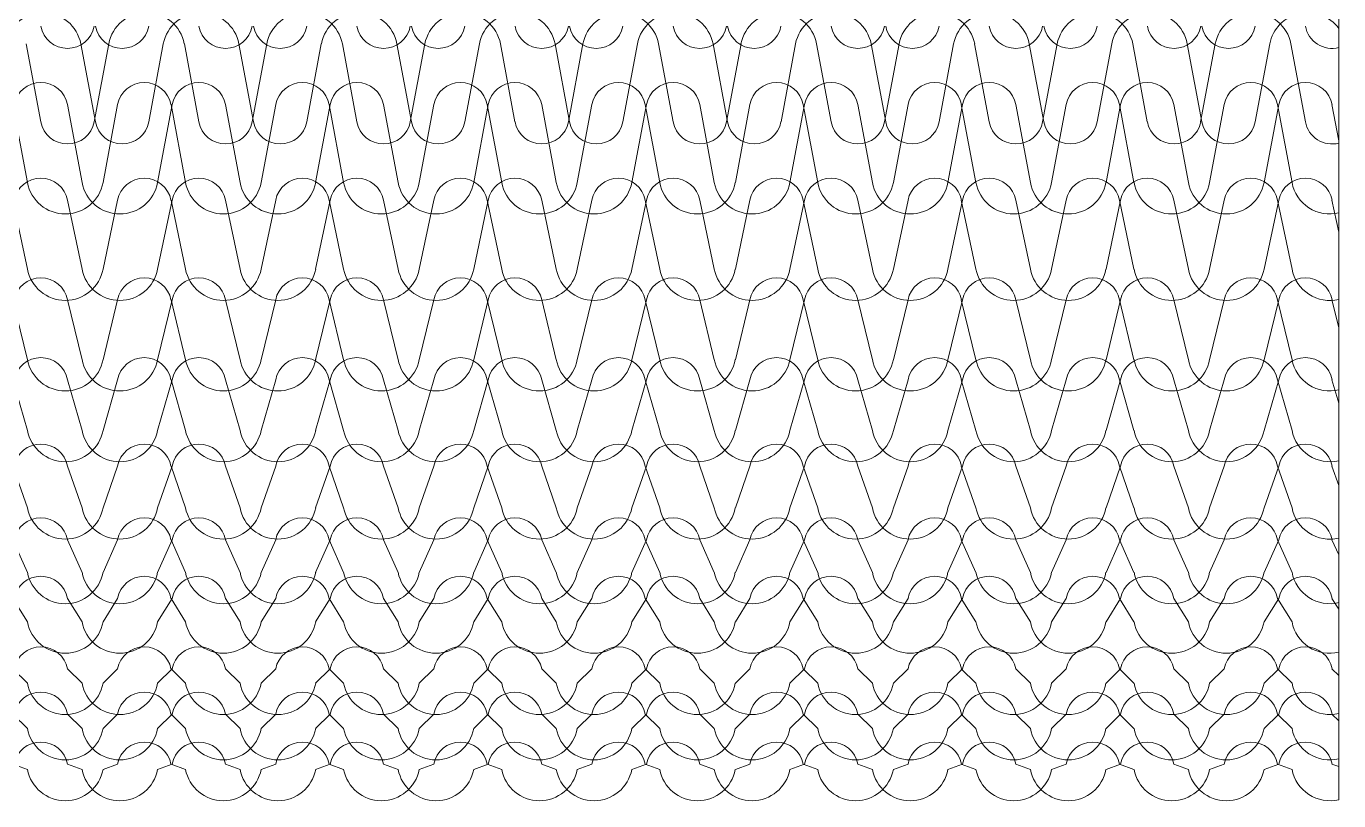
# Model space of a CAD drawing. Header units: millimetres. Extents: x 3083 to 7283, y 663 to 4579.
# Drawn here: x 5774.9 to 5922.3, y 3601.1 to 3688.2 of the extents above; entities that cross this region are included whole.
import ezdxf

# ---------------------------------------------------------------- set-up
doc = ezdxf.new("R2010")
doc.units = ezdxf.units.MM

msp = doc.modelspace()

# ---------------------------------------------------------------- linework, layer by layer
at = {"lineweight": 5}
for p, q in [((5922.34, 3753.92), (5922.34, 3601.26)), ((5774.86, 3686.22), (5776.5, 3677.47)), ((5780.99, 3686.22), (5782.63, 3677.47)), ((5784.13, 3686.22), (5782.5, 3677.47)), ((5790.26, 3686.22), (5788.62, 3677.47)), ((5792.63, 3686.22), (5794.26, 3677.47)), ((5798.75, 3686.22), (5800.39, 3677.47)), ((5801.89, 3686.22), (5800.26, 3677.47)), ((5808.02, 3686.22), (5806.39, 3677.47)), ((5810.39, 3686.22), (5812.02, 3677.47)), ((5816.51, 3686.22), (5818.15, 3677.47)), ((5819.66, 3686.22), (5818.02, 3677.47)), ((5825.78, 3686.22), (5824.15, 3677.47)), ((5828.15, 3686.22), (5829.78, 3677.47)), ((5834.28, 3686.22), (5835.91, 3677.47)), ((5837.42, 3686.22), (5835.78, 3677.47)), ((5843.54, 3686.22), (5841.91, 3677.47)), ((5845.91, 3686.22), (5847.55, 3677.47)), ((5852.04, 3686.22), (5853.67, 3677.47)), ((5855.18, 3686.22), (5853.54, 3677.47)), ((5861.31, 3686.22), (5859.67, 3677.47)), ((5863.67, 3686.22), (5865.31, 3677.47)), ((5869.8, 3686.22), (5871.43, 3677.47)), ((5872.94, 3686.22), (5871.3, 3677.47)), ((5879.07, 3686.22), (5877.43, 3677.47)), ((5881.43, 3686.22), (5883.07, 3677.47)), ((5887.56, 3686.22), (5889.2, 3677.47)), ((5890.7, 3686.22), (5889.06, 3677.47)), ((5896.83, 3686.22), (5895.19, 3677.47)), ((5899.19, 3686.22), (5900.83, 3677.47)), ((5905.32, 3686.22), (5906.96, 3677.47)), ((5908.46, 3686.22), (5906.82, 3677.47)), ((5914.59, 3686.22), (5912.95, 3677.47)), ((5916.95, 3686.22), (5918.59, 3677.47)), ((5775, 3670.64), (5773.37, 3679.4)), ((5781.13, 3670.64), (5779.49, 3679.4)), ((5783.5, 3670.64), (5785.13, 3679.4)), ((5789.62, 3670.64), (5791.26, 3679.4)), ((5792.76, 3670.64), (5791.13, 3679.4)), ((5798.89, 3670.64), (5797.25, 3679.4)), ((5801.26, 3670.64), (5802.89, 3679.4)), ((5807.38, 3670.64), (5809.02, 3679.4)), ((5810.52, 3670.64), (5808.89, 3679.4)), ((5816.65, 3670.64), (5815.02, 3679.4)), ((5819.02, 3670.64), (5820.65, 3679.4)), ((5825.15, 3670.64), (5826.78, 3679.4)), ((5828.29, 3670.64), (5826.65, 3679.4)), ((5834.41, 3670.64), (5832.78, 3679.4)), ((5836.78, 3670.64), (5838.42, 3679.4)), ((5842.91, 3670.64), (5844.54, 3679.4)), ((5846.05, 3670.64), (5844.41, 3679.4)), ((5852.17, 3670.64), (5850.54, 3679.4)), ((5854.54, 3670.64), (5856.18, 3679.4)), ((5860.67, 3670.64), (5862.3, 3679.4)), ((5863.81, 3670.64), (5862.17, 3679.4)), ((5869.94, 3670.64), (5868.3, 3679.4)), ((5872.3, 3670.64), (5873.94, 3679.4)), ((5878.43, 3670.64), (5880.07, 3679.4)), ((5881.57, 3670.64), (5879.93, 3679.4)), ((5887.7, 3670.64), (5886.06, 3679.4)), ((5890.06, 3670.64), (5891.7, 3679.4)), ((5896.19, 3670.64), (5897.83, 3679.4)), ((5899.33, 3670.64), (5897.69, 3679.4)), ((5905.46, 3670.64), (5903.82, 3679.4)), ((5907.82, 3670.64), (5909.46, 3679.4)), ((5913.95, 3670.64), (5915.59, 3679.4)), ((5917.09, 3670.64), (5915.46, 3679.4)), ((5922.34, 3675.35), (5921.58, 3679.4)), ((5775, 3660.91), (5773.37, 3668.65)), ((5781.13, 3660.91), (5779.49, 3668.65)), ((5783.5, 3660.91), (5785.13, 3668.65)), ((5789.62, 3660.91), (5791.26, 3668.65)), ((5792.76, 3660.91), (5791.13, 3668.65)), ((5798.89, 3660.91), (5797.25, 3668.65)), ((5801.26, 3660.91), (5802.89, 3668.65)), ((5807.38, 3660.91), (5809.02, 3668.65)), ((5810.52, 3660.91), (5808.89, 3668.65)), ((5816.65, 3660.91), (5815.02, 3668.65)), ((5819.02, 3660.91), (5820.65, 3668.65)), ((5825.15, 3660.91), (5826.78, 3668.65)), ((5828.29, 3660.91), (5826.65, 3668.65)), ((5834.41, 3660.91), (5832.78, 3668.65)), ((5836.78, 3660.91), (5838.42, 3668.65)), ((5842.91, 3660.91), (5844.54, 3668.65)), ((5846.05, 3660.91), (5844.41, 3668.65)), ((5852.17, 3660.91), (5850.54, 3668.65)), ((5854.54, 3660.91), (5856.18, 3668.65)), ((5860.67, 3660.91), (5862.3, 3668.65)), ((5863.81, 3660.91), (5862.17, 3668.65)), ((5869.94, 3660.91), (5868.3, 3668.65)), ((5872.3, 3660.91), (5873.94, 3668.65)), ((5878.43, 3660.91), (5880.07, 3668.65)), ((5881.57, 3660.91), (5879.93, 3668.65)), ((5887.7, 3660.91), (5886.06, 3668.65)), ((5890.06, 3660.91), (5891.7, 3668.65)), ((5896.19, 3660.91), (5897.83, 3668.65)), ((5899.33, 3660.91), (5897.69, 3668.65)), ((5905.46, 3660.91), (5903.82, 3668.65)), ((5907.82, 3660.91), (5909.46, 3668.65)), ((5913.95, 3660.91), (5915.59, 3668.65)), ((5917.09, 3660.91), (5915.46, 3668.65)), ((5922.34, 3665.07), (5921.58, 3668.65)), ((5775, 3650.73), (5773.37, 3657.45)), ((5781.13, 3650.73), (5779.49, 3657.45)), ((5783.5, 3650.73), (5785.13, 3657.45)), ((5789.62, 3650.73), (5791.26, 3657.45)), ((5792.76, 3650.73), (5791.13, 3657.45)), ((5798.89, 3650.73), (5797.25, 3657.45)), ((5801.26, 3650.73), (5802.89, 3657.45)), ((5807.38, 3650.73), (5809.02, 3657.45)), ((5810.52, 3650.73), (5808.89, 3657.45)), ((5816.65, 3650.73), (5815.02, 3657.45)), ((5819.02, 3650.73), (5820.65, 3657.45)), ((5825.15, 3650.73), (5826.78, 3657.45)), ((5828.29, 3650.73), (5826.65, 3657.45)), ((5834.41, 3650.73), (5832.78, 3657.45)), ((5836.78, 3650.73), (5838.42, 3657.45)), ((5842.91, 3650.73), (5844.54, 3657.45)), ((5846.05, 3650.73), (5844.41, 3657.45)), ((5852.17, 3650.73), (5850.54, 3657.45)), ((5854.54, 3650.73), (5856.18, 3657.45)), ((5860.67, 3650.73), (5862.3, 3657.45)), ((5863.81, 3650.73), (5862.17, 3657.45)), ((5869.94, 3650.73), (5868.3, 3657.45)), ((5872.3, 3650.73), (5873.94, 3657.45)), ((5878.43, 3650.73), (5880.07, 3657.45)), ((5881.57, 3650.73), (5879.93, 3657.45)), ((5887.7, 3650.73), (5886.06, 3657.45)), ((5890.06, 3650.73), (5891.7, 3657.45)), ((5896.19, 3650.73), (5897.83, 3657.45)), ((5899.33, 3650.73), (5897.69, 3657.45)), ((5905.46, 3650.73), (5903.82, 3657.45)), ((5907.82, 3650.73), (5909.46, 3657.45)), ((5913.95, 3650.73), (5915.59, 3657.45)), ((5917.09, 3650.73), (5915.46, 3657.45)), ((5922.34, 3654.35), (5921.58, 3657.45)), ((5775, 3642.78), (5773.37, 3648.48)), ((5781.13, 3642.78), (5779.49, 3648.48)), ((5783.5, 3642.78), (5785.13, 3648.48)), ((5789.62, 3642.78), (5791.26, 3648.48)), ((5792.76, 3642.78), (5791.13, 3648.48)), ((5798.89, 3642.78), (5797.25, 3648.48)), ((5801.26, 3642.78), (5802.89, 3648.48)), ((5807.38, 3642.78), (5809.02, 3648.48)), ((5810.52, 3642.78), (5808.89, 3648.48)), ((5816.65, 3642.78), (5815.02, 3648.48)), ((5819.02, 3642.78), (5820.65, 3648.48)), ((5825.15, 3642.78), (5826.78, 3648.48)), ((5828.29, 3642.78), (5826.65, 3648.48)), ((5834.41, 3642.78), (5832.78, 3648.48)), ((5836.78, 3642.78), (5838.42, 3648.48)), ((5842.91, 3642.78), (5844.54, 3648.48)), ((5846.05, 3642.78), (5844.41, 3648.48)), ((5852.17, 3642.78), (5850.54, 3648.48)), ((5854.54, 3642.78), (5856.18, 3648.48)), ((5860.67, 3642.78), (5862.3, 3648.48)), ((5863.81, 3642.78), (5862.17, 3648.48)), ((5869.94, 3642.78), (5868.3, 3648.48)), ((5872.3, 3642.78), (5873.94, 3648.48)), ((5878.43, 3642.78), (5880.07, 3648.48)), ((5881.57, 3642.78), (5879.93, 3648.48)), ((5887.7, 3642.78), (5886.06, 3648.48)), ((5890.06, 3642.78), (5891.7, 3648.48)), ((5896.19, 3642.78), (5897.83, 3648.48)), ((5899.33, 3642.78), (5897.69, 3648.48)), ((5905.46, 3642.78), (5903.82, 3648.48)), ((5907.82, 3642.78), (5909.46, 3648.48)), ((5913.95, 3642.78), (5915.59, 3648.48)), ((5917.09, 3642.78), (5915.46, 3648.48)), ((5922.34, 3645.85), (5921.58, 3648.48)), ((5775, 3634.09), (5773.37, 3638.76)), ((5781.13, 3634.09), (5779.49, 3638.76)), ((5783.5, 3634.09), (5785.13, 3638.76)), ((5789.62, 3634.09), (5791.26, 3638.76)), ((5792.76, 3634.09), (5791.13, 3638.76)), ((5798.89, 3634.09), (5797.25, 3638.76)), ((5801.26, 3634.09), (5802.89, 3638.76)), ((5807.38, 3634.09), (5809.02, 3638.76)), ((5810.52, 3634.09), (5808.89, 3638.76)), ((5816.65, 3634.09), (5815.02, 3638.76)), ((5819.02, 3634.09), (5820.65, 3638.76)), ((5825.15, 3634.09), (5826.78, 3638.76)), ((5828.29, 3634.09), (5826.65, 3638.76)), ((5834.41, 3634.09), (5832.78, 3638.76)), ((5836.78, 3634.09), (5838.42, 3638.76)), ((5842.91, 3634.09), (5844.54, 3638.76)), ((5846.05, 3634.09), (5844.41, 3638.76)), ((5852.17, 3634.09), (5850.54, 3638.76)), ((5854.54, 3634.09), (5856.18, 3638.76)), ((5860.67, 3634.09), (5862.3, 3638.76)), ((5863.81, 3634.09), (5862.17, 3638.76)), ((5869.94, 3634.09), (5868.3, 3638.76)), ((5872.3, 3634.09), (5873.94, 3638.76)), ((5878.43, 3634.09), (5880.07, 3638.76)), ((5881.57, 3634.09), (5879.93, 3638.76)), ((5887.7, 3634.09), (5886.06, 3638.76)), ((5890.06, 3634.09), (5891.7, 3638.76)), ((5896.19, 3634.09), (5897.83, 3638.76)), ((5899.33, 3634.09), (5897.69, 3638.76)), ((5905.46, 3634.09), (5903.82, 3638.76)), ((5907.82, 3634.09), (5909.46, 3638.76)), ((5913.95, 3634.09), (5915.59, 3638.76)), ((5917.09, 3634.09), (5915.46, 3638.76)), ((5922.34, 3636.6), (5921.58, 3638.76)), ((5775, 3626.82), (5773.37, 3630.47)), ((5781.13, 3626.82), (5779.49, 3630.47)), ((5783.5, 3626.82), (5785.13, 3630.47)), ((5789.62, 3626.82), (5791.26, 3630.47)), ((5792.76, 3626.82), (5791.13, 3630.47)), ((5798.89, 3626.82), (5797.25, 3630.47)), ((5801.26, 3626.82), (5802.89, 3630.47)), ((5807.38, 3626.82), (5809.02, 3630.47)), ((5810.52, 3626.82), (5808.89, 3630.47)), ((5816.65, 3626.82), (5815.02, 3630.47)), ((5819.02, 3626.82), (5820.65, 3630.47)), ((5825.15, 3626.82), (5826.78, 3630.47)), ((5828.29, 3626.82), (5826.65, 3630.47)), ((5834.41, 3626.82), (5832.78, 3630.47)), ((5836.78, 3626.82), (5838.42, 3630.47)), ((5842.91, 3626.82), (5844.54, 3630.47)), ((5846.05, 3626.82), (5844.41, 3630.47)), ((5852.17, 3626.82), (5850.54, 3630.47)), ((5854.54, 3626.82), (5856.18, 3630.47)), ((5860.67, 3626.82), (5862.3, 3630.47)), ((5863.81, 3626.82), (5862.17, 3630.47)), ((5869.94, 3626.82), (5868.3, 3630.47)), ((5872.3, 3626.82), (5873.94, 3630.47)), ((5878.43, 3626.82), (5880.07, 3630.47)), ((5881.57, 3626.82), (5879.93, 3630.47)), ((5887.7, 3626.82), (5886.06, 3630.47)), ((5890.06, 3626.82), (5891.7, 3630.47)), ((5896.19, 3626.82), (5897.83, 3630.47)), ((5899.33, 3626.82), (5897.69, 3630.47)), ((5905.46, 3626.82), (5903.82, 3630.47)), ((5907.82, 3626.82), (5909.46, 3630.47)), ((5913.95, 3626.82), (5915.59, 3630.47)), ((5917.09, 3626.82), (5915.46, 3630.47)), ((5922.34, 3628.79), (5921.58, 3630.47)), ((5775, 3621.26), (5773.37, 3623.89)), ((5781.13, 3621.26), (5779.49, 3623.89)), ((5783.5, 3621.26), (5785.13, 3623.89)), ((5789.62, 3621.26), (5791.26, 3623.89)), ((5792.76, 3621.26), (5791.13, 3623.89)), ((5798.89, 3621.26), (5797.25, 3623.89)), ((5801.26, 3621.26), (5802.89, 3623.89)), ((5807.38, 3621.26), (5809.02, 3623.89)), ((5810.52, 3621.26), (5808.89, 3623.89)), ((5816.65, 3621.26), (5815.02, 3623.89)), ((5819.02, 3621.26), (5820.65, 3623.89)), ((5825.15, 3621.26), (5826.78, 3623.89)), ((5828.29, 3621.26), (5826.65, 3623.89)), ((5834.41, 3621.26), (5832.78, 3623.89)), ((5836.78, 3621.26), (5838.42, 3623.89)), ((5842.91, 3621.26), (5844.54, 3623.89)), ((5846.05, 3621.26), (5844.41, 3623.89)), ((5852.17, 3621.26), (5850.54, 3623.89)), ((5854.54, 3621.26), (5856.18, 3623.89)), ((5860.67, 3621.26), (5862.3, 3623.89)), ((5863.81, 3621.26), (5862.17, 3623.89)), ((5869.94, 3621.26), (5868.3, 3623.89)), ((5872.3, 3621.26), (5873.94, 3623.89)), ((5878.43, 3621.26), (5880.07, 3623.89)), ((5881.57, 3621.26), (5879.93, 3623.89)), ((5887.7, 3621.26), (5886.06, 3623.89)), ((5890.06, 3621.26), (5891.7, 3623.89)), ((5896.19, 3621.26), (5897.83, 3623.89)), ((5899.33, 3621.26), (5897.69, 3623.89)), ((5905.46, 3621.26), (5903.82, 3623.89)), ((5907.82, 3621.26), (5909.46, 3623.89)), ((5913.95, 3621.26), (5915.59, 3623.89)), ((5917.09, 3621.26), (5915.46, 3623.89)), ((5922.34, 3622.67), (5921.58, 3623.89)), ((5775, 3614.37), (5773.37, 3615.97)), ((5781.13, 3614.37), (5779.49, 3615.97)), ((5783.5, 3614.37), (5785.13, 3615.97)), ((5789.62, 3614.37), (5791.26, 3615.97)), ((5792.76, 3614.37), (5791.13, 3615.97)), ((5798.89, 3614.37), (5797.25, 3615.97)), ((5801.26, 3614.37), (5802.89, 3615.97)), ((5807.38, 3614.37), (5809.02, 3615.97)), ((5810.52, 3614.37), (5808.89, 3615.97)), ((5816.65, 3614.37), (5815.02, 3615.97)), ((5819.02, 3614.37), (5820.65, 3615.97)), ((5825.15, 3614.37), (5826.78, 3615.97)), ((5828.29, 3614.37), (5826.65, 3615.97)), ((5834.41, 3614.37), (5832.78, 3615.97)), ((5836.78, 3614.37), (5838.42, 3615.97)), ((5842.91, 3614.37), (5844.54, 3615.97)), ((5846.05, 3614.37), (5844.41, 3615.97)), ((5852.17, 3614.37), (5850.54, 3615.97)), ((5854.54, 3614.37), (5856.18, 3615.97)), ((5860.67, 3614.37), (5862.3, 3615.97)), ((5863.81, 3614.37), (5862.17, 3615.97)), ((5869.94, 3614.37), (5868.3, 3615.97)), ((5872.3, 3614.37), (5873.94, 3615.97)), ((5878.43, 3614.37), (5880.07, 3615.97)), ((5881.57, 3614.37), (5879.93, 3615.97)), ((5887.7, 3614.37), (5886.06, 3615.97)), ((5890.06, 3614.37), (5891.7, 3615.97)), ((5896.19, 3614.37), (5897.83, 3615.97)), ((5899.33, 3614.37), (5897.69, 3615.97)), ((5905.46, 3614.37), (5903.82, 3615.97)), ((5907.82, 3614.37), (5909.46, 3615.97)), ((5913.95, 3614.37), (5915.59, 3615.97)), ((5917.09, 3614.37), (5915.46, 3615.97)), ((5922.34, 3615.23), (5921.58, 3615.97)), ((5775, 3609.27), (5773.37, 3610.88)), ((5781.13, 3609.27), (5779.49, 3610.88)), ((5783.5, 3609.27), (5785.13, 3610.88)), ((5789.62, 3609.27), (5791.26, 3610.88)), ((5792.76, 3609.27), (5791.13, 3610.88)), ((5798.89, 3609.27), (5797.25, 3610.88)), ((5801.26, 3609.27), (5802.89, 3610.88)), ((5807.38, 3609.27), (5809.02, 3610.88)), ((5810.52, 3609.27), (5808.89, 3610.88)), ((5816.65, 3609.27), (5815.02, 3610.88)), ((5819.02, 3609.27), (5820.65, 3610.88)), ((5825.15, 3609.27), (5826.78, 3610.88)), ((5828.29, 3609.27), (5826.65, 3610.88)), ((5834.41, 3609.27), (5832.78, 3610.88)), ((5836.78, 3609.27), (5838.42, 3610.88)), ((5842.91, 3609.27), (5844.54, 3610.88)), ((5846.05, 3609.27), (5844.41, 3610.88)), ((5852.17, 3609.27), (5850.54, 3610.88)), ((5854.54, 3609.27), (5856.18, 3610.88)), ((5860.67, 3609.27), (5862.3, 3610.88)), ((5863.81, 3609.27), (5862.17, 3610.88)), ((5869.94, 3609.27), (5868.3, 3610.88)), ((5872.3, 3609.27), (5873.94, 3610.88)), ((5878.43, 3609.27), (5880.07, 3610.88)), ((5881.57, 3609.27), (5879.93, 3610.88)), ((5887.7, 3609.27), (5886.06, 3610.88)), ((5890.06, 3609.27), (5891.7, 3610.88)), ((5896.19, 3609.27), (5897.83, 3610.88)), ((5899.33, 3609.27), (5897.69, 3610.88)), ((5905.46, 3609.27), (5903.82, 3610.88)), ((5907.82, 3609.27), (5909.46, 3610.88)), ((5913.95, 3609.27), (5915.59, 3610.88)), ((5917.09, 3609.27), (5915.46, 3610.88)), ((5922.34, 3610.14), (5921.58, 3610.88)), ((5775, 3604.67), (5773.37, 3605.26)), ((5781.13, 3604.67), (5779.49, 3605.26)), ((5783.5, 3604.67), (5785.13, 3605.26)), ((5789.62, 3604.67), (5791.26, 3605.26)), ((5792.76, 3604.67), (5791.13, 3605.26)), ((5798.89, 3604.67), (5797.25, 3605.26)), ((5801.26, 3604.67), (5802.89, 3605.26)), ((5807.38, 3604.67), (5809.02, 3605.26)), ((5810.52, 3604.67), (5808.89, 3605.26)), ((5816.65, 3604.67), (5815.02, 3605.26)), ((5819.02, 3604.67), (5820.65, 3605.26)), ((5825.15, 3604.67), (5826.78, 3605.26)), ((5828.29, 3604.67), (5826.65, 3605.26)), ((5834.41, 3604.67), (5832.78, 3605.26)), ((5836.78, 3604.67), (5838.42, 3605.26)), ((5842.91, 3604.67), (5844.54, 3605.26)), ((5846.05, 3604.67), (5844.41, 3605.26)), ((5852.17, 3604.67), (5850.54, 3605.26)), ((5854.54, 3604.67), (5856.18, 3605.26)), ((5860.67, 3604.67), (5862.3, 3605.26)), ((5863.81, 3604.67), (5862.17, 3605.26)), ((5869.94, 3604.67), (5868.3, 3605.26)), ((5872.3, 3604.67), (5873.94, 3605.26)), ((5878.43, 3604.67), (5880.07, 3605.26)), ((5881.57, 3604.67), (5879.93, 3605.26)), ((5887.7, 3604.67), (5886.06, 3605.26)), ((5890.06, 3604.67), (5891.7, 3605.26)), ((5896.19, 3604.67), (5897.83, 3605.26)), ((5899.33, 3604.67), (5897.69, 3605.26)), ((5905.46, 3604.67), (5903.82, 3605.26)), ((5907.82, 3604.67), (5909.46, 3605.26)), ((5913.95, 3604.67), (5915.59, 3605.26)), ((5917.09, 3604.67), (5915.46, 3605.26)), ((5922.34, 3604.99), (5921.58, 3605.26))]:
    msp.add_line(p, q, dxfattribs=at)
for centre, radius, start, end in [((5776.75, 3685.43), 4.32, 10.5854, 169.4146), ((5788.38, 3685.43), 4.32, 10.5854, 169.4146), ((5794.51, 3685.43), 4.32, 10.5854, 169.4146), ((5806.14, 3685.43), 4.32, 10.5854, 169.4146), ((5812.27, 3685.43), 4.32, 10.5854, 169.4146), ((5823.9, 3685.43), 4.32, 10.5854, 169.4146), ((5830.03, 3685.43), 4.32, 10.5854, 169.4146), ((5841.66, 3685.43), 4.32, 10.5854, 169.4146), ((5847.79, 3685.43), 4.32, 10.5854, 169.4146), ((5859.42, 3685.43), 4.32, 10.5854, 169.4146), ((5865.55, 3685.43), 4.32, 10.5854, 169.4146), ((5877.19, 3685.43), 4.32, 10.5854, 169.4146), ((5883.31, 3685.43), 4.32, 10.5854, 169.4146), ((5894.95, 3685.43), 4.32, 10.5854, 169.4146), ((5901.07, 3685.43), 4.32, 10.5854, 169.4146), ((5912.71, 3685.43), 4.32, 10.5854, 169.4146), ((5918.84, 3685.43), 4.32, 35.8093, 169.4146), ((5779.5, 3688.77), 3.05, 190.5854, 349.4146), ((5785.63, 3688.77), 3.05, 190.5854, 349.4146), ((5797.26, 3688.77), 3.05, 190.5854, 349.4146), ((5803.39, 3688.77), 3.05, 190.5854, 349.4146), ((5815.02, 3688.77), 3.05, 190.5854, 349.4146), ((5821.15, 3688.77), 3.05, 190.5854, 349.4146), ((5832.78, 3688.77), 3.05, 190.5854, 349.4146), ((5838.91, 3688.77), 3.05, 190.5854, 349.4146), ((5850.54, 3688.77), 3.05, 190.5854, 349.4146), ((5856.67, 3688.77), 3.05, 190.5854, 349.4146), ((5868.3, 3688.77), 3.05, 190.5854, 349.4146), ((5874.43, 3688.77), 3.05, 190.5854, 349.4146), ((5886.07, 3688.77), 3.05, 190.5854, 349.4146), ((5892.19, 3688.77), 3.05, 190.5854, 349.4146), ((5903.83, 3688.77), 3.05, 190.5854, 349.4146), ((5909.95, 3688.77), 3.05, 190.5854, 349.4146), ((5921.59, 3688.77), 3.05, 190.5854, 284.2472), ((5776.5, 3678.84), 3.05, 10.5854, 169.4146), ((5788.13, 3678.84), 3.05, 10.5854, 169.4146), ((5794.26, 3678.84), 3.05, 10.5854, 169.4146), ((5805.89, 3678.84), 3.05, 10.5854, 169.4146), ((5812.02, 3678.84), 3.05, 10.5854, 169.4146), ((5823.65, 3678.84), 3.05, 10.5854, 169.4146), ((5829.78, 3678.84), 3.05, 10.5854, 169.4146), ((5841.41, 3678.84), 3.05, 10.5854, 169.4146), ((5847.54, 3678.84), 3.05, 10.5854, 169.4146), ((5859.17, 3678.84), 3.05, 10.5854, 169.4146), ((5865.3, 3678.84), 3.05, 10.5854, 169.4146), ((5876.94, 3678.84), 3.05, 10.5854, 169.4146), ((5883.06, 3678.84), 3.05, 10.5854, 169.4146), ((5894.7, 3678.84), 3.05, 10.5854, 169.4146), ((5900.82, 3678.84), 3.05, 10.5854, 169.4146), ((5912.46, 3678.84), 3.05, 10.5854, 169.4146), ((5918.59, 3678.84), 3.05, 10.5854, 169.4146), ((5779.5, 3678.03), 3.05, 190.5854, 349.4146), ((5785.63, 3678.03), 3.05, 190.5854, 349.4146), ((5797.26, 3678.03), 3.05, 190.5854, 349.4146), ((5803.39, 3678.03), 3.05, 190.5854, 349.4146), ((5815.02, 3678.03), 3.05, 190.5854, 349.4146), ((5821.15, 3678.03), 3.05, 190.5854, 349.4146), ((5832.78, 3678.03), 3.05, 190.5854, 349.4146), ((5838.91, 3678.03), 3.05, 190.5854, 349.4146), ((5850.54, 3678.03), 3.05, 190.5854, 349.4146), ((5856.67, 3678.03), 3.05, 190.5854, 349.4146), ((5868.3, 3678.03), 3.05, 190.5854, 349.4146), ((5874.43, 3678.03), 3.05, 190.5854, 349.4146), ((5886.07, 3678.03), 3.05, 190.5854, 349.4146), ((5892.19, 3678.03), 3.05, 190.5854, 349.4146), ((5903.83, 3678.03), 3.05, 190.5854, 349.4146), ((5909.95, 3678.03), 3.05, 190.5854, 349.4146), ((5921.59, 3678.03), 3.05, 190.5854, 284.2472), ((5776.5, 3668.09), 3.05, 10.5854, 169.4146), ((5779.25, 3671.43), 4.32, 190.5854, 349.4146), ((5785.38, 3671.43), 4.32, 190.5854, 349.4146), ((5788.13, 3668.09), 3.05, 10.5854, 169.4146), ((5794.26, 3668.09), 3.05, 10.5854, 169.4146), ((5797.01, 3671.43), 4.32, 190.5854, 349.4146), ((5803.14, 3671.43), 4.32, 190.5854, 349.4146), ((5805.89, 3668.09), 3.05, 10.5854, 169.4146), ((5812.02, 3668.09), 3.05, 10.5854, 169.4146), ((5814.77, 3671.43), 4.32, 190.5854, 349.4146), ((5820.9, 3671.43), 4.32, 190.5854, 349.4146), ((5823.65, 3668.09), 3.05, 10.5854, 169.4146), ((5829.78, 3668.09), 3.05, 10.5854, 169.4146), ((5832.53, 3671.43), 4.32, 190.5854, 349.4146), ((5838.66, 3671.43), 4.32, 190.5854, 349.4146), ((5841.41, 3668.09), 3.05, 10.5854, 169.4146), ((5847.54, 3668.09), 3.05, 10.5854, 169.4146), ((5850.29, 3671.43), 4.32, 190.5854, 349.4146), ((5856.42, 3671.43), 4.32, 190.5854, 349.4146), ((5859.17, 3668.09), 3.05, 10.5854, 169.4146), ((5865.3, 3668.09), 3.05, 10.5854, 169.4146), ((5868.05, 3671.43), 4.32, 190.5854, 349.4146), ((5874.18, 3671.43), 4.32, 190.5854, 349.4146), ((5876.94, 3668.09), 3.05, 10.5854, 169.4146), ((5883.06, 3668.09), 3.05, 10.5854, 169.4146), ((5885.82, 3671.43), 4.32, 190.5854, 349.4146), ((5891.94, 3671.43), 4.32, 190.5854, 349.4146), ((5894.7, 3668.09), 3.05, 10.5854, 169.4146), ((5900.82, 3668.09), 3.05, 10.5854, 169.4146), ((5903.58, 3671.43), 4.32, 190.5854, 349.4146), ((5909.7, 3671.43), 4.32, 190.5854, 349.4146), ((5912.46, 3668.09), 3.05, 10.5854, 169.4146), ((5918.59, 3668.09), 3.05, 10.5854, 169.4146), ((5921.34, 3671.43), 4.32, 190.5854, 283.391), ((5779.25, 3661.71), 4.32, 190.5854, 349.4146), ((5785.38, 3661.71), 4.32, 190.5854, 349.4146), ((5797.01, 3661.71), 4.32, 190.5854, 349.4146), ((5803.14, 3661.71), 4.32, 190.5854, 349.4146), ((5814.77, 3661.71), 4.32, 190.5854, 349.4146), ((5820.9, 3661.71), 4.32, 190.5854, 349.4146), ((5832.53, 3661.71), 4.32, 190.5854, 349.4146), ((5838.66, 3661.71), 4.32, 190.5854, 349.4146), ((5850.29, 3661.71), 4.32, 190.5854, 349.4146), ((5856.42, 3661.71), 4.32, 190.5854, 349.4146), ((5868.05, 3661.71), 4.32, 190.5854, 349.4146), ((5874.18, 3661.71), 4.32, 190.5854, 349.4146), ((5885.82, 3661.71), 4.32, 190.5854, 349.4146), ((5891.94, 3661.71), 4.32, 190.5854, 349.4146), ((5903.58, 3661.71), 4.32, 190.5854, 349.4146), ((5909.7, 3661.71), 4.32, 190.5854, 349.4146), ((5921.34, 3661.71), 4.32, 190.5854, 283.391), ((5776.5, 3656.89), 3.05, 10.5854, 169.4146), ((5788.13, 3656.89), 3.05, 10.5854, 169.4146), ((5794.26, 3656.89), 3.05, 10.5854, 169.4146), ((5805.89, 3656.89), 3.05, 10.5854, 169.4146), ((5812.02, 3656.89), 3.05, 10.5854, 169.4146), ((5823.65, 3656.89), 3.05, 10.5854, 169.4146), ((5829.78, 3656.89), 3.05, 10.5854, 169.4146), ((5841.41, 3656.89), 3.05, 10.5854, 169.4146), ((5847.54, 3656.89), 3.05, 10.5854, 169.4146), ((5859.17, 3656.89), 3.05, 10.5854, 169.4146), ((5865.3, 3656.89), 3.05, 10.5854, 169.4146), ((5876.94, 3656.89), 3.05, 10.5854, 169.4146), ((5883.06, 3656.89), 3.05, 10.5854, 169.4146), ((5894.7, 3656.89), 3.05, 10.5854, 169.4146), ((5900.82, 3656.89), 3.05, 10.5854, 169.4146), ((5912.46, 3656.89), 3.05, 10.5854, 169.4146), ((5918.59, 3656.89), 3.05, 10.5854, 169.4146), ((5776.5, 3647.91), 3.05, 10.5854, 169.4146), ((5779.25, 3651.53), 4.32, 190.5854, 349.4146), ((5785.38, 3651.53), 4.32, 190.5854, 349.4146), ((5788.13, 3647.91), 3.05, 10.5854, 169.4146), ((5794.26, 3647.91), 3.05, 10.5854, 169.4146), ((5797.01, 3651.53), 4.32, 190.5854, 349.4146), ((5803.14, 3651.53), 4.32, 190.5854, 349.4146), ((5805.89, 3647.91), 3.05, 10.5854, 169.4146), ((5812.02, 3647.91), 3.05, 10.5854, 169.4146), ((5814.77, 3651.53), 4.32, 190.5854, 349.4146), ((5820.9, 3651.53), 4.32, 190.5854, 349.4146), ((5823.65, 3647.91), 3.05, 10.5854, 169.4146), ((5829.78, 3647.91), 3.05, 10.5854, 169.4146), ((5832.53, 3651.53), 4.32, 190.5854, 349.4146), ((5838.66, 3651.53), 4.32, 190.5854, 349.4146), ((5841.41, 3647.91), 3.05, 10.5854, 169.4146), ((5847.54, 3647.91), 3.05, 10.5854, 169.4146), ((5850.29, 3651.53), 4.32, 190.5854, 349.4146), ((5856.42, 3651.53), 4.32, 190.5854, 349.4146), ((5859.17, 3647.91), 3.05, 10.5854, 169.4146), ((5865.3, 3647.91), 3.05, 10.5854, 169.4146), ((5868.05, 3651.53), 4.32, 190.5854, 349.4146), ((5874.18, 3651.53), 4.32, 190.5854, 349.4146), ((5876.94, 3647.91), 3.05, 10.5854, 169.4146), ((5883.06, 3647.91), 3.05, 10.5854, 169.4146), ((5885.82, 3651.53), 4.32, 190.5854, 349.4146), ((5891.94, 3651.53), 4.32, 190.5854, 349.4146), ((5894.7, 3647.91), 3.05, 10.5854, 169.4146), ((5900.82, 3647.91), 3.05, 10.5854, 169.4146), ((5903.58, 3651.53), 4.32, 190.5854, 349.4146), ((5909.7, 3651.53), 4.32, 190.5854, 349.4146), ((5912.46, 3647.91), 3.05, 10.5854, 169.4146), ((5918.59, 3647.91), 3.05, 10.5854, 169.4146), ((5921.34, 3651.53), 4.32, 190.5854, 283.391), ((5779.25, 3643.58), 4.32, 190.5854, 349.4146), ((5785.38, 3643.58), 4.32, 190.5854, 349.4146), ((5797.01, 3643.58), 4.32, 190.5854, 349.4146), ((5803.14, 3643.58), 4.32, 190.5854, 349.4146), ((5814.77, 3643.58), 4.32, 190.5854, 349.4146), ((5820.9, 3643.58), 4.32, 190.5854, 349.4146), ((5832.53, 3643.58), 4.32, 190.5854, 349.4146), ((5838.66, 3643.58), 4.32, 190.5854, 349.4146), ((5850.29, 3643.58), 4.32, 190.5854, 349.4146), ((5856.42, 3643.58), 4.32, 190.5854, 349.4146), ((5868.05, 3643.58), 4.32, 190.5854, 349.4146), ((5874.18, 3643.58), 4.32, 190.5854, 349.4146), ((5885.82, 3643.58), 4.32, 190.5854, 349.4146), ((5891.94, 3643.58), 4.32, 190.5854, 349.4146), ((5903.58, 3643.58), 4.32, 190.5854, 349.4146), ((5909.7, 3643.58), 4.32, 190.5854, 349.4146), ((5921.34, 3643.58), 4.32, 190.5854, 283.391), ((5776.5, 3638.2), 3.05, 10.5854, 169.4146), ((5788.13, 3638.2), 3.05, 10.5854, 169.4146), ((5794.26, 3638.2), 3.05, 10.5854, 169.4146), ((5805.89, 3638.2), 3.05, 10.5854, 169.4146), ((5812.02, 3638.2), 3.05, 10.5854, 169.4146), ((5823.65, 3638.2), 3.05, 10.5854, 169.4146), ((5829.78, 3638.2), 3.05, 10.5854, 169.4146), ((5841.41, 3638.2), 3.05, 10.5854, 169.4146), ((5847.54, 3638.2), 3.05, 10.5854, 169.4146), ((5859.17, 3638.2), 3.05, 10.5854, 169.4146), ((5865.3, 3638.2), 3.05, 10.5854, 169.4146), ((5876.94, 3638.2), 3.05, 10.5854, 169.4146), ((5883.06, 3638.2), 3.05, 10.5854, 169.4146), ((5894.7, 3638.2), 3.05, 10.5854, 169.4146), ((5900.82, 3638.2), 3.05, 10.5854, 169.4146), ((5912.46, 3638.2), 3.05, 10.5854, 169.4146), ((5918.59, 3638.2), 3.05, 10.5854, 169.4146), ((5779.25, 3634.88), 4.32, 190.5854, 349.4146), ((5785.38, 3634.88), 4.32, 190.5854, 349.4146), ((5797.01, 3634.88), 4.32, 190.5854, 349.4146), ((5803.14, 3634.88), 4.32, 190.5854, 349.4146), ((5814.77, 3634.88), 4.32, 190.5854, 349.4146), ((5820.9, 3634.88), 4.32, 190.5854, 349.4146), ((5832.53, 3634.88), 4.32, 190.5854, 349.4146), ((5838.66, 3634.88), 4.32, 190.5854, 349.4146), ((5850.29, 3634.88), 4.32, 190.5854, 349.4146), ((5856.42, 3634.88), 4.32, 190.5854, 349.4146), ((5868.05, 3634.88), 4.32, 190.5854, 349.4146), ((5874.18, 3634.88), 4.32, 190.5854, 349.4146), ((5885.82, 3634.88), 4.32, 190.5854, 349.4146), ((5891.94, 3634.88), 4.32, 190.5854, 349.4146), ((5903.58, 3634.88), 4.32, 190.5854, 349.4146), ((5909.7, 3634.88), 4.32, 190.5854, 349.4146), ((5921.34, 3634.88), 4.32, 190.5854, 283.391), ((5776.5, 3629.91), 3.05, 10.5854, 169.4146), ((5788.13, 3629.91), 3.05, 10.5854, 169.4146), ((5794.26, 3629.91), 3.05, 10.5854, 169.4146), ((5805.89, 3629.91), 3.05, 10.5854, 169.4146), ((5812.02, 3629.91), 3.05, 10.5854, 169.4146), ((5823.65, 3629.91), 3.05, 10.5854, 169.4146), ((5829.78, 3629.91), 3.05, 10.5854, 169.4146), ((5841.41, 3629.91), 3.05, 10.5854, 169.4146), ((5847.54, 3629.91), 3.05, 10.5854, 169.4146), ((5859.17, 3629.91), 3.05, 10.5854, 169.4146), ((5865.3, 3629.91), 3.05, 10.5854, 169.4146), ((5876.94, 3629.91), 3.05, 10.5854, 169.4146), ((5883.06, 3629.91), 3.05, 10.5854, 169.4146), ((5894.7, 3629.91), 3.05, 10.5854, 169.4146), ((5900.82, 3629.91), 3.05, 10.5854, 169.4146), ((5912.46, 3629.91), 3.05, 10.5854, 169.4146), ((5918.59, 3629.91), 3.05, 10.5854, 169.4146), ((5779.25, 3627.62), 4.32, 190.5854, 349.4146), ((5785.38, 3627.62), 4.32, 190.5854, 349.4146), ((5797.01, 3627.62), 4.32, 190.5854, 349.4146), ((5803.14, 3627.62), 4.32, 190.5854, 349.4146), ((5814.77, 3627.62), 4.32, 190.5854, 349.4146), ((5820.9, 3627.62), 4.32, 190.5854, 349.4146), ((5832.53, 3627.62), 4.32, 190.5854, 349.4146), ((5838.66, 3627.62), 4.32, 190.5854, 349.4146), ((5850.29, 3627.62), 4.32, 190.5854, 349.4146), ((5856.42, 3627.62), 4.32, 190.5854, 349.4146), ((5868.05, 3627.62), 4.32, 190.5854, 349.4146), ((5874.18, 3627.62), 4.32, 190.5854, 349.4146), ((5885.82, 3627.62), 4.32, 190.5854, 349.4146), ((5891.94, 3627.62), 4.32, 190.5854, 349.4146), ((5903.58, 3627.62), 4.32, 190.5854, 349.4146), ((5909.7, 3627.62), 4.32, 190.5854, 349.4146), ((5921.34, 3627.62), 4.32, 190.5854, 283.391), ((5776.5, 3623.33), 3.05, 10.5854, 169.4146), ((5788.13, 3623.33), 3.05, 10.5854, 169.4146), ((5794.26, 3623.33), 3.05, 10.5854, 169.4146), ((5805.89, 3623.33), 3.05, 10.5854, 169.4146), ((5812.02, 3623.33), 3.05, 10.5854, 169.4146), ((5823.65, 3623.33), 3.05, 10.5854, 169.4146), ((5829.78, 3623.33), 3.05, 10.5854, 169.4146), ((5841.41, 3623.33), 3.05, 10.5854, 169.4146), ((5847.54, 3623.33), 3.05, 10.5854, 169.4146), ((5859.17, 3623.33), 3.05, 10.5854, 169.4146), ((5865.3, 3623.33), 3.05, 10.5854, 169.4146), ((5876.94, 3623.33), 3.05, 10.5854, 169.4146), ((5883.06, 3623.33), 3.05, 10.5854, 169.4146), ((5894.7, 3623.33), 3.05, 10.5854, 169.4146), ((5900.82, 3623.33), 3.05, 10.5854, 169.4146), ((5912.46, 3623.33), 3.05, 10.5854, 169.4146), ((5918.59, 3623.33), 3.05, 10.5854, 169.4146), ((5779.25, 3622.05), 4.32, 190.5854, 349.4146), ((5785.38, 3622.05), 4.32, 190.5854, 349.4146), ((5797.01, 3622.05), 4.32, 190.5854, 349.4146), ((5803.14, 3622.05), 4.32, 190.5854, 349.4146), ((5814.77, 3622.05), 4.32, 190.5854, 349.4146), ((5820.9, 3622.05), 4.32, 190.5854, 349.4146), ((5832.53, 3622.05), 4.32, 190.5854, 349.4146), ((5838.66, 3622.05), 4.32, 190.5854, 349.4146), ((5850.29, 3622.05), 4.32, 190.5854, 349.4146), ((5856.42, 3622.05), 4.32, 190.5854, 349.4146), ((5868.05, 3622.05), 4.32, 190.5854, 349.4146), ((5874.18, 3622.05), 4.32, 190.5854, 349.4146), ((5885.82, 3622.05), 4.32, 190.5854, 349.4146), ((5891.94, 3622.05), 4.32, 190.5854, 349.4146), ((5903.58, 3622.05), 4.32, 190.5854, 349.4146), ((5909.7, 3622.05), 4.32, 190.5854, 349.4146), ((5921.34, 3622.05), 4.32, 190.5854, 283.391), ((5776.5, 3615.41), 3.05, 10.5854, 169.4146), ((5788.13, 3615.41), 3.05, 10.5854, 169.4146), ((5794.26, 3615.41), 3.05, 10.5854, 169.4146), ((5805.89, 3615.41), 3.05, 10.5854, 169.4146), ((5812.02, 3615.41), 3.05, 10.5854, 169.4146), ((5823.65, 3615.41), 3.05, 10.5854, 169.4146), ((5829.78, 3615.41), 3.05, 10.5854, 169.4146), ((5841.41, 3615.41), 3.05, 10.5854, 169.4146), ((5847.54, 3615.41), 3.05, 10.5854, 169.4146), ((5859.17, 3615.41), 3.05, 10.5854, 169.4146), ((5865.3, 3615.41), 3.05, 10.5854, 169.4146), ((5876.94, 3615.41), 3.05, 10.5854, 169.4146), ((5883.06, 3615.41), 3.05, 10.5854, 169.4146), ((5894.7, 3615.41), 3.05, 10.5854, 169.4146), ((5900.82, 3615.41), 3.05, 10.5854, 169.4146), ((5912.46, 3615.41), 3.05, 10.5854, 169.4146), ((5918.59, 3615.41), 3.05, 10.5854, 169.4146), ((5776.5, 3610.32), 3.05, 10.5854, 169.4146), ((5779.25, 3615.16), 4.32, 190.5854, 349.4146), ((5785.38, 3615.16), 4.32, 190.5854, 349.4146), ((5788.13, 3610.32), 3.05, 10.5854, 169.4146), ((5794.26, 3610.32), 3.05, 10.5854, 169.4146), ((5797.01, 3615.16), 4.32, 190.5854, 349.4146), ((5803.14, 3615.16), 4.32, 190.5854, 349.4146), ((5805.89, 3610.32), 3.05, 10.5854, 169.4146), ((5812.02, 3610.32), 3.05, 10.5854, 169.4146), ((5814.77, 3615.16), 4.32, 190.5854, 349.4146), ((5820.9, 3615.16), 4.32, 190.5854, 349.4146), ((5823.65, 3610.32), 3.05, 10.5854, 169.4146), ((5829.78, 3610.32), 3.05, 10.5854, 169.4146), ((5832.53, 3615.16), 4.32, 190.5854, 349.4146), ((5838.66, 3615.16), 4.32, 190.5854, 349.4146), ((5841.41, 3610.32), 3.05, 10.5854, 169.4146), ((5847.54, 3610.32), 3.05, 10.5854, 169.4146), ((5850.29, 3615.16), 4.32, 190.5854, 349.4146), ((5856.42, 3615.16), 4.32, 190.5854, 349.4146), ((5859.17, 3610.32), 3.05, 10.5854, 169.4146), ((5865.3, 3610.32), 3.05, 10.5854, 169.4146), ((5868.05, 3615.16), 4.32, 190.5854, 349.4146), ((5874.18, 3615.16), 4.32, 190.5854, 349.4146), ((5876.94, 3610.32), 3.05, 10.5854, 169.4146), ((5883.06, 3610.32), 3.05, 10.5854, 169.4146), ((5885.82, 3615.16), 4.32, 190.5854, 349.4146), ((5891.94, 3615.16), 4.32, 190.5854, 349.4146), ((5894.7, 3610.32), 3.05, 10.5854, 169.4146), ((5900.82, 3610.32), 3.05, 10.5854, 169.4146), ((5903.58, 3615.16), 4.32, 190.5854, 349.4146), ((5909.7, 3615.16), 4.32, 190.5854, 349.4146), ((5912.46, 3610.32), 3.05, 10.5854, 169.4146), ((5918.59, 3610.32), 3.05, 10.5854, 169.4146), ((5921.34, 3615.16), 4.32, 190.5854, 283.391), ((5779.25, 3610.06), 4.32, 190.5854, 349.4146), ((5785.38, 3610.06), 4.32, 190.5854, 349.4146), ((5797.01, 3610.06), 4.32, 190.5854, 349.4146), ((5803.14, 3610.06), 4.32, 190.5854, 349.4146), ((5814.77, 3610.06), 4.32, 190.5854, 349.4146), ((5820.9, 3610.06), 4.32, 190.5854, 349.4146), ((5832.53, 3610.06), 4.32, 190.5854, 349.4146), ((5838.66, 3610.06), 4.32, 190.5854, 349.4146), ((5850.29, 3610.06), 4.32, 190.5854, 349.4146), ((5856.42, 3610.06), 4.32, 190.5854, 349.4146), ((5868.05, 3610.06), 4.32, 190.5854, 349.4146), ((5874.18, 3610.06), 4.32, 190.5854, 349.4146), ((5885.82, 3610.06), 4.32, 190.5854, 349.4146), ((5891.94, 3610.06), 4.32, 190.5854, 349.4146), ((5903.58, 3610.06), 4.32, 190.5854, 349.4146), ((5909.7, 3610.06), 4.32, 190.5854, 349.4146), ((5921.34, 3610.06), 4.32, 190.5854, 283.391), ((5776.5, 3604.7), 3.05, 10.5854, 169.4146), ((5788.13, 3604.7), 3.05, 10.5854, 169.4146), ((5794.26, 3604.7), 3.05, 10.5854, 169.4146), ((5805.89, 3604.7), 3.05, 10.5854, 169.4146), ((5812.02, 3604.7), 3.05, 10.5854, 169.4146), ((5823.65, 3604.7), 3.05, 10.5854, 169.4146), ((5829.78, 3604.7), 3.05, 10.5854, 169.4146), ((5841.41, 3604.7), 3.05, 10.5854, 169.4146), ((5847.54, 3604.7), 3.05, 10.5854, 169.4146), ((5859.17, 3604.7), 3.05, 10.5854, 169.4146), ((5865.3, 3604.7), 3.05, 10.5854, 169.4146), ((5876.94, 3604.7), 3.05, 10.5854, 169.4146), ((5883.06, 3604.7), 3.05, 10.5854, 169.4146), ((5894.7, 3604.7), 3.05, 10.5854, 169.4146), ((5900.82, 3604.7), 3.05, 10.5854, 169.4146), ((5912.46, 3604.7), 3.05, 10.5854, 169.4146), ((5918.59, 3604.7), 3.05, 10.5854, 169.4146), ((5779.25, 3605.47), 4.32, 190.5854, 349.4146), ((5785.38, 3605.47), 4.32, 190.5854, 349.4146), ((5797.01, 3605.47), 4.32, 190.5854, 349.4146), ((5803.14, 3605.47), 4.32, 190.5854, 349.4146), ((5814.77, 3605.47), 4.32, 190.5854, 349.4146), ((5820.9, 3605.47), 4.32, 190.5854, 349.4146), ((5832.53, 3605.47), 4.32, 190.5854, 349.4146), ((5838.66, 3605.47), 4.32, 190.5854, 349.4146), ((5850.29, 3605.47), 4.32, 190.5854, 349.4146), ((5856.42, 3605.47), 4.32, 190.5854, 349.4146), ((5868.05, 3605.47), 4.32, 190.5854, 349.4146), ((5874.18, 3605.47), 4.32, 190.5854, 349.4146), ((5885.82, 3605.47), 4.32, 190.5854, 349.4146), ((5891.94, 3605.47), 4.32, 190.5854, 349.4146), ((5903.58, 3605.47), 4.32, 190.5854, 349.4146), ((5909.7, 3605.47), 4.32, 190.5854, 349.4146), ((5921.34, 3605.47), 4.32, 190.5854, 283.391)]:
    msp.add_arc(centre, radius, start, end, dxfattribs=at)

doc.saveas('drawing.dxf')
